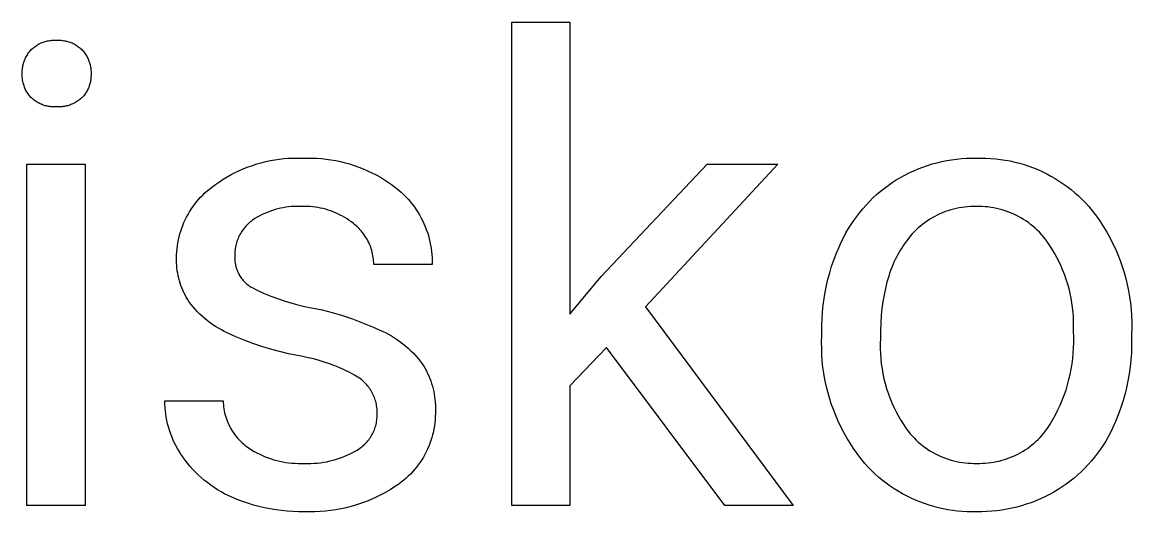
# Model space of a CAD drawing. Header units: millimetres. Extents: x 3269 to 7089, y 1744 to 4413.
# Drawn here: x 5944.7 to 6020.6, y 1911.2 to 1944.7 of the extents above; entities that cross this region are included whole.
import ezdxf

# ---------------------------------------------------------------- set-up
doc = ezdxf.new("R2010")
doc.units = ezdxf.units.MM
doc.header["$MEASUREMENT"] = 0
doc.layers.add('Domyślny', color=7, linetype='Continuous', true_color=0x000000)

msp = doc.modelspace()

# ---------------------------------------------------------------- linework, layer by layer
at = {"layer": 'Domyślny'}
for p, q in [((5978.218, 1911.584), (5978.218, 1944.67)), ((5978.218, 1944.67), (5982.195, 1944.67)), ((5982.195, 1944.67), (5982.195, 1924.693)), ((5946.393, 1943.371), (5946.469, 1943.388)), ((5946.469, 1943.388), (5946.545, 1943.403)), ((5946.545, 1943.403), (5946.622, 1943.415)), ((5946.622, 1943.415), (5946.698, 1943.424)), ((5946.698, 1943.424), (5946.776, 1943.43)), ((5946.776, 1943.43), (5946.853, 1943.434)), ((5946.853, 1943.434), (5946.93, 1943.435)), ((5946.93, 1943.435), (5947.008, 1943.434)), ((5947.008, 1943.434), (5947.085, 1943.43)), ((5947.085, 1943.43), (5947.163, 1943.434)), ((5947.163, 1943.434), (5947.24, 1943.435)), ((5947.24, 1943.435), (5947.318, 1943.434)), ((5947.318, 1943.434), (5947.396, 1943.43)), ((5947.396, 1943.43), (5947.473, 1943.423)), ((5947.473, 1943.423), (5947.55, 1943.414)), ((5947.55, 1943.414), (5947.627, 1943.402)), ((5947.627, 1943.402), (5947.704, 1943.388)), ((5947.704, 1943.388), (5947.779, 1943.37)), ((5945.181, 1942.574), (5945.23, 1942.639)), ((5945.23, 1942.639), (5945.28, 1942.702)), ((5945.28, 1942.702), (5945.332, 1942.764)), ((5945.332, 1942.764), (5945.387, 1942.818)), ((5945.387, 1942.818), (5945.444, 1942.871)), ((5945.444, 1942.871), (5945.503, 1942.922)), ((5945.503, 1942.922), (5945.563, 1942.97)), ((5945.563, 1942.97), (5945.625, 1943.016)), ((5945.625, 1943.016), (5945.689, 1943.061)), ((5945.689, 1943.061), (5945.754, 1943.102)), ((5945.754, 1943.102), (5945.82, 1943.142)), ((5945.82, 1943.142), (5945.888, 1943.179)), ((5945.888, 1943.179), (5945.957, 1943.214)), ((5945.957, 1943.214), (5946.027, 1943.247)), ((5946.027, 1943.247), (5946.099, 1943.277)), ((5946.099, 1943.277), (5946.171, 1943.304)), ((5946.171, 1943.304), (5946.245, 1943.329)), ((5946.245, 1943.329), (5946.319, 1943.351)), ((5946.319, 1943.351), (5946.393, 1943.371)), ((5947.779, 1943.37), (5947.855, 1943.351)), ((5947.855, 1943.351), (5947.929, 1943.328)), ((5947.929, 1943.328), (5948.003, 1943.303)), ((5948.003, 1943.303), (5948.075, 1943.276)), ((5948.075, 1943.276), (5948.147, 1943.246)), ((5948.147, 1943.246), (5948.218, 1943.213)), ((5948.218, 1943.213), (5948.287, 1943.179)), ((5948.287, 1943.179), (5948.356, 1943.141)), ((5948.356, 1943.141), (5948.423, 1943.102)), ((5948.423, 1943.102), (5948.488, 1943.06)), ((5948.488, 1943.06), (5948.552, 1943.016)), ((5948.552, 1943.016), (5948.615, 1942.97)), ((5948.615, 1942.97), (5948.675, 1942.921)), ((5948.675, 1942.921), (5948.735, 1942.871)), ((5948.735, 1942.871), (5948.792, 1942.818)), ((5948.792, 1942.818), (5948.848, 1942.764)), ((5948.848, 1942.764), (5948.901, 1942.703)), ((5948.901, 1942.703), (5948.952, 1942.64)), ((5948.952, 1942.64), (5949, 1942.575)), ((5944.832, 1941.851), (5944.855, 1941.928)), ((5944.855, 1941.928), (5944.882, 1942.004)), ((5944.882, 1942.004), (5944.91, 1942.08)), ((5944.91, 1942.08), (5944.942, 1942.154)), ((5944.942, 1942.154), (5944.976, 1942.227)), ((5944.976, 1942.227), (5945.012, 1942.3)), ((5945.012, 1942.3), (5945.051, 1942.37)), ((5945.051, 1942.37), (5945.092, 1942.44)), ((5945.092, 1942.44), (5945.136, 1942.508)), ((5945.136, 1942.508), (5945.181, 1942.574)), ((5949, 1942.575), (5949.047, 1942.509)), ((5949.047, 1942.509), (5949.091, 1942.441)), ((5949.091, 1942.441), (5949.133, 1942.372)), ((5949.133, 1942.372), (5949.172, 1942.301)), ((5949.172, 1942.301), (5949.209, 1942.229)), ((5949.209, 1942.229), (5949.244, 1942.156)), ((5949.244, 1942.156), (5949.275, 1942.081)), ((5949.275, 1942.081), (5949.305, 1942.006)), ((5949.305, 1942.006), (5949.331, 1941.929)), ((5949.331, 1941.929), (5949.355, 1941.852)), ((5944.74, 1941.213), (5944.742, 1941.294)), ((5944.741, 1941.132), (5944.74, 1941.213)), ((5944.74, 1941.056), (5944.741, 1941.132)), ((5944.742, 1941.294), (5944.747, 1941.374)), ((5944.747, 1941.374), (5944.754, 1941.455)), ((5944.754, 1941.455), (5944.764, 1941.535)), ((5944.764, 1941.535), (5944.777, 1941.615)), ((5944.777, 1941.615), (5944.793, 1941.694)), ((5944.793, 1941.694), (5944.811, 1941.773)), ((5944.811, 1941.773), (5944.832, 1941.851)), ((5949.355, 1941.852), (5949.377, 1941.774)), ((5949.377, 1941.774), (5949.395, 1941.695)), ((5949.395, 1941.695), (5949.411, 1941.616)), ((5949.411, 1941.616), (5949.424, 1941.536)), ((5949.424, 1941.536), (5949.435, 1941.456)), ((5949.435, 1941.456), (5949.442, 1941.375)), ((5949.442, 1941.375), (5949.447, 1941.294)), ((5949.447, 1941.294), (5949.449, 1941.213)), ((5949.449, 1941.213), (5949.448, 1941.132)), ((5949.448, 1941.132), (5949.45, 1941.056)), ((5944.741, 1940.98), (5944.74, 1941.056)), ((5944.745, 1940.903), (5944.741, 1940.98)), ((5944.751, 1940.827), (5944.745, 1940.903)), ((5944.76, 1940.751), (5944.751, 1940.827)), ((5944.772, 1940.676), (5944.76, 1940.751)), ((5944.786, 1940.601), (5944.772, 1940.676)), ((5944.803, 1940.526), (5944.786, 1940.601)), ((5944.822, 1940.452), (5944.803, 1940.526)), ((5944.843, 1940.379), (5944.822, 1940.452)), ((5944.867, 1940.306), (5944.843, 1940.379)), ((5949.344, 1940.377), (5949.32, 1940.305)), ((5949.366, 1940.451), (5949.344, 1940.377)), ((5949.385, 1940.525), (5949.366, 1940.451)), ((5949.402, 1940.599), (5949.385, 1940.525)), ((5949.416, 1940.675), (5949.402, 1940.599)), ((5949.428, 1940.75), (5949.416, 1940.675)), ((5949.437, 1940.826), (5949.428, 1940.75)), ((5949.444, 1940.903), (5949.437, 1940.826)), ((5949.448, 1940.979), (5949.444, 1940.903)), ((5949.45, 1941.056), (5949.448, 1940.979)), ((5944.893, 1940.234), (5944.867, 1940.306)), ((5944.922, 1940.164), (5944.893, 1940.234)), ((5944.953, 1940.094), (5944.922, 1940.164)), ((5944.987, 1940.025), (5944.953, 1940.094)), ((5945.022, 1939.958), (5944.987, 1940.025)), ((5945.06, 1939.891), (5945.022, 1939.958)), ((5945.1, 1939.826), (5945.06, 1939.891)), ((5945.143, 1939.763), (5945.1, 1939.826)), ((5945.187, 1939.7), (5945.143, 1939.763)), ((5945.233, 1939.64), (5945.187, 1939.7)), ((5945.282, 1939.581), (5945.233, 1939.64)), ((5948.948, 1939.639), (5948.899, 1939.58)), ((5948.995, 1939.7), (5948.948, 1939.639)), ((5949.04, 1939.762), (5948.995, 1939.7)), ((5949.083, 1939.825), (5949.04, 1939.762)), ((5949.123, 1939.89), (5949.083, 1939.825)), ((5949.162, 1939.956), (5949.123, 1939.89)), ((5949.198, 1940.024), (5949.162, 1939.956)), ((5949.232, 1940.092), (5949.198, 1940.024)), ((5949.264, 1940.162), (5949.232, 1940.092)), ((5949.293, 1940.233), (5949.264, 1940.162)), ((5949.32, 1940.305), (5949.293, 1940.233)), ((5945.332, 1939.523), (5945.282, 1939.581)), ((5945.388, 1939.47), (5945.332, 1939.523)), ((5945.446, 1939.419), (5945.388, 1939.47)), ((5945.505, 1939.37), (5945.446, 1939.419)), ((5945.566, 1939.323), (5945.505, 1939.37)), ((5945.628, 1939.278), (5945.566, 1939.323)), ((5945.692, 1939.235), (5945.628, 1939.278)), ((5945.758, 1939.195), (5945.692, 1939.235)), ((5945.824, 1939.156), (5945.758, 1939.195)), ((5945.892, 1939.12), (5945.824, 1939.156)), ((5945.962, 1939.087), (5945.892, 1939.12)), ((5946.032, 1939.055), (5945.962, 1939.087)), ((5946.103, 1939.026), (5946.032, 1939.055)), ((5946.175, 1939), (5946.103, 1939.026)), ((5946.249, 1938.976), (5946.175, 1939)), ((5946.322, 1938.954), (5946.249, 1938.976)), ((5946.397, 1938.935), (5946.322, 1938.954)), ((5946.472, 1938.919), (5946.397, 1938.935)), ((5946.548, 1938.905), (5946.472, 1938.919)), ((5946.624, 1938.893), (5946.548, 1938.905)), ((5946.701, 1938.885), (5946.624, 1938.893)), ((5946.777, 1938.879), (5946.701, 1938.885)), ((5946.854, 1938.875), (5946.777, 1938.879)), ((5946.931, 1938.874), (5946.854, 1938.875)), ((5947.008, 1938.876), (5946.931, 1938.874)), ((5947.085, 1938.88), (5947.008, 1938.876)), ((5947.162, 1938.876), (5947.085, 1938.88)), ((5947.239, 1938.874), (5947.162, 1938.876)), ((5947.317, 1938.876), (5947.239, 1938.874)), ((5947.394, 1938.879), (5947.317, 1938.876)), ((5947.471, 1938.885), (5947.394, 1938.879)), ((5947.548, 1938.894), (5947.471, 1938.885)), ((5947.624, 1938.906), (5947.548, 1938.894)), ((5947.7, 1938.919), (5947.624, 1938.906)), ((5947.776, 1938.936), (5947.7, 1938.919)), ((5947.851, 1938.955), (5947.776, 1938.936)), ((5947.925, 1938.977), (5947.851, 1938.955)), ((5947.998, 1939.001), (5947.925, 1938.977)), ((5948.071, 1939.027), (5947.998, 1939.001)), ((5948.143, 1939.056), (5948.071, 1939.027)), ((5948.213, 1939.087), (5948.143, 1939.056)), ((5948.283, 1939.121), (5948.213, 1939.087)), ((5948.351, 1939.157), (5948.283, 1939.121)), ((5948.419, 1939.195), (5948.351, 1939.157)), ((5948.484, 1939.236), (5948.419, 1939.195)), ((5948.549, 1939.279), (5948.484, 1939.236)), ((5948.612, 1939.323), (5948.549, 1939.279)), ((5948.673, 1939.37), (5948.612, 1939.323)), ((5948.733, 1939.419), (5948.673, 1939.37)), ((5948.791, 1939.47), (5948.733, 1939.419)), ((5948.848, 1939.523), (5948.791, 1939.47)), ((5948.899, 1939.58), (5948.848, 1939.523)), ((5960.781, 1934.969), (5961.085, 1935.055)), ((5961.085, 1935.055), (5961.391, 1935.131)), ((5961.391, 1935.131), (5961.7, 1935.197)), ((5961.7, 1935.197), (5962.01, 1935.253)), ((5962.01, 1935.253), (5962.323, 1935.298)), ((5962.323, 1935.298), (5962.636, 1935.332)), ((5962.636, 1935.332), (5962.951, 1935.356)), ((5962.951, 1935.356), (5963.267, 1935.37)), ((5963.267, 1935.37), (5963.582, 1935.373)), ((5963.582, 1935.373), (5963.898, 1935.365)), ((5963.898, 1935.365), (5964.225, 1935.374)), ((5964.225, 1935.374), (5964.553, 1935.373)), ((5964.553, 1935.373), (5964.88, 1935.36)), ((5964.88, 1935.36), (5965.207, 1935.336)), ((5965.207, 1935.336), (5965.533, 1935.302)), ((5965.533, 1935.302), (5965.857, 1935.256)), ((5965.857, 1935.256), (5966.18, 1935.2)), ((5966.18, 1935.2), (5966.5, 1935.132)), ((5966.5, 1935.132), (5966.819, 1935.054)), ((5966.819, 1935.054), (5967.134, 1934.965)), ((6006.98, 1934.965), (6007.306, 1935.053)), ((6007.306, 1935.053), (6007.635, 1935.131)), ((6007.635, 1935.131), (6007.967, 1935.198)), ((6007.967, 1935.198), (6008.3, 1935.254)), ((6008.3, 1935.254), (6008.635, 1935.298)), ((6008.635, 1935.298), (6008.972, 1935.332)), ((6008.972, 1935.332), (6009.309, 1935.354)), ((6009.309, 1935.354), (6009.647, 1935.365)), ((6009.647, 1935.365), (6009.985, 1935.365)), ((6009.985, 1935.365), (6010.318, 1935.371)), ((6010.318, 1935.371), (6010.65, 1935.366)), ((6010.65, 1935.366), (6010.982, 1935.35)), ((6010.982, 1935.35), (6011.313, 1935.322)), ((6011.313, 1935.322), (6011.644, 1935.283)), ((6011.644, 1935.283), (6011.972, 1935.233)), ((6011.972, 1935.233), (6012.299, 1935.172)), ((6012.299, 1935.172), (6012.624, 1935.1)), ((6012.624, 1935.1), (6012.945, 1935.017)), ((5945.064, 1911.584), (5945.064, 1934.951)), ((5945.064, 1934.951), (5949.045, 1934.951)), ((5949.045, 1934.951), (5949.045, 1911.584)), ((5959.035, 1934.243), (5959.315, 1934.388)), ((5959.315, 1934.388), (5959.6, 1934.524)), ((5959.6, 1934.524), (5959.89, 1934.65)), ((5959.89, 1934.65), (5960.183, 1934.766)), ((5960.183, 1934.766), (5960.48, 1934.872)), ((5960.48, 1934.872), (5960.781, 1934.969)), ((5967.134, 1934.965), (5967.446, 1934.866)), ((5967.446, 1934.866), (5967.755, 1934.756)), ((5967.755, 1934.756), (5968.06, 1934.636)), ((5968.06, 1934.636), (5968.36, 1934.506)), ((5968.36, 1934.506), (5968.656, 1934.365)), ((5968.656, 1934.365), (5968.947, 1934.215)), ((5984.324, 1927.261), (5991.572, 1934.951)), ((5996.412, 1934.951), (5987.355, 1925.19)), ((5991.572, 1934.951), (5996.412, 1934.951)), ((6005.1, 1934.21), (6005.403, 1934.362)), ((6005.403, 1934.362), (6005.71, 1934.503)), ((6005.71, 1934.503), (6006.021, 1934.634)), ((6006.021, 1934.634), (6006.337, 1934.755)), ((6006.337, 1934.755), (6006.657, 1934.865)), ((6006.657, 1934.865), (6006.98, 1934.965)), ((6012.945, 1935.017), (6013.264, 1934.923)), ((6013.264, 1934.923), (6013.58, 1934.818)), ((6013.58, 1934.818), (6013.892, 1934.703)), ((6013.892, 1934.703), (6014.199, 1934.577)), ((6014.199, 1934.577), (6014.502, 1934.441)), ((6014.502, 1934.441), (6014.801, 1934.294)), ((6014.801, 1934.294), (6015.094, 1934.138)), ((5957.715, 1933.381), (5957.967, 1933.571)), ((5957.967, 1933.571), (5958.226, 1933.752)), ((5958.226, 1933.752), (5958.49, 1933.925)), ((5958.49, 1933.925), (5958.76, 1934.088)), ((5958.76, 1934.088), (5959.035, 1934.243)), ((5968.947, 1934.215), (5969.233, 1934.055)), ((5969.233, 1934.055), (5969.513, 1933.885)), ((5969.513, 1933.885), (5969.788, 1933.706)), ((5969.788, 1933.706), (5970.056, 1933.518)), ((5970.056, 1933.518), (5970.318, 1933.321)), ((6003.955, 1933.5), (6004.23, 1933.693)), ((6004.23, 1933.693), (6004.512, 1933.877)), ((6004.512, 1933.877), (6004.803, 1934.048)), ((6004.803, 1934.048), (6005.1, 1934.21)), ((6015.094, 1934.138), (6015.382, 1933.971)), ((6015.382, 1933.971), (6015.664, 1933.795)), ((6015.664, 1933.795), (6015.94, 1933.61)), ((6015.94, 1933.61), (6016.209, 1933.415)), ((5956.941, 1932.688), (5957.086, 1932.837)), ((5957.086, 1932.837), (5957.236, 1932.981)), ((5957.236, 1932.981), (5957.391, 1933.12)), ((5957.391, 1933.12), (5957.551, 1933.253)), ((5957.551, 1933.253), (5957.715, 1933.381)), ((5970.318, 1933.321), (5970.489, 1933.181)), ((5970.489, 1933.181), (5970.656, 1933.034)), ((5970.656, 1933.034), (5970.817, 1932.882)), ((5970.817, 1932.882), (5970.974, 1932.725)), ((6002.922, 1932.638), (6003.169, 1932.866)), ((6003.169, 1932.866), (6003.424, 1933.086)), ((6003.424, 1933.086), (6003.686, 1933.297)), ((6003.686, 1933.297), (6003.955, 1933.5)), ((6016.209, 1933.415), (6016.472, 1933.212)), ((6016.472, 1933.212), (6016.728, 1932.999)), ((6016.728, 1932.999), (6016.976, 1932.778)), ((6016.976, 1932.778), (6017.216, 1932.549)), ((5956.297, 1931.872), (5956.414, 1932.044)), ((5956.414, 1932.044), (5956.537, 1932.212)), ((5956.537, 1932.212), (5956.666, 1932.375)), ((5956.666, 1932.375), (5956.801, 1932.534)), ((5956.801, 1932.534), (5956.941, 1932.688)), ((5962.768, 1932.005), (5962.582, 1931.974)), ((5962.955, 1932.03), (5962.768, 1932.005)), ((5963.143, 1932.048), (5962.955, 1932.03)), ((5963.332, 1932.06), (5963.143, 1932.048)), ((5963.52, 1932.065), (5963.332, 1932.06)), ((5963.709, 1932.064), (5963.52, 1932.065)), ((5963.898, 1932.056), (5963.709, 1932.064)), ((5964.077, 1932.06), (5963.898, 1932.056)), ((5964.256, 1932.057), (5964.077, 1932.06)), ((5964.435, 1932.048), (5964.256, 1932.057)), ((5964.614, 1932.033), (5964.435, 1932.048)), ((5964.792, 1932.012), (5964.614, 1932.033)), ((5964.97, 1931.985), (5964.792, 1932.012)), ((5970.974, 1932.725), (5971.124, 1932.563)), ((5971.124, 1932.563), (5971.27, 1932.395)), ((5971.27, 1932.395), (5971.409, 1932.222)), ((5971.409, 1932.222), (5971.542, 1932.045)), ((5971.542, 1932.045), (5971.67, 1931.864)), ((6002.228, 1931.905), (6002.451, 1932.157)), ((6002.451, 1932.157), (6002.682, 1932.401)), ((6002.682, 1932.401), (6002.922, 1932.638)), ((6009.005, 1931.996), (6008.811, 1931.963)), ((6009.2, 1932.021), (6009.005, 1931.996)), ((6009.396, 1932.04), (6009.2, 1932.021)), ((6009.592, 1932.052), (6009.396, 1932.04)), ((6009.789, 1932.058), (6009.592, 1932.052)), ((6009.985, 1932.056), (6009.789, 1932.058)), ((6010.185, 1932.058), (6009.985, 1932.056)), ((6010.385, 1932.053), (6010.185, 1932.058)), ((6010.584, 1932.042), (6010.385, 1932.053)), ((6010.783, 1932.023), (6010.584, 1932.042)), ((6010.982, 1931.997), (6010.783, 1932.023)), ((6011.179, 1931.965), (6010.982, 1931.997)), ((6017.216, 1932.549), (6017.449, 1932.311)), ((6017.449, 1932.311), (6017.674, 1932.066)), ((6017.674, 1932.066), (6017.944, 1931.731)), ((5955.888, 1931.148), (5955.98, 1931.334)), ((5955.98, 1931.334), (5956.08, 1931.517)), ((5956.08, 1931.517), (5956.185, 1931.697)), ((5956.185, 1931.697), (5956.297, 1931.872)), ((5960.82, 1931.322), (5960.658, 1931.224)), ((5960.985, 1931.414), (5960.82, 1931.322)), ((5961.153, 1931.5), (5960.985, 1931.414)), ((5961.323, 1931.581), (5961.153, 1931.5)), ((5961.497, 1931.656), (5961.323, 1931.581)), ((5961.673, 1931.724), (5961.497, 1931.656)), ((5961.851, 1931.787), (5961.673, 1931.724)), ((5962.031, 1931.843), (5961.851, 1931.787)), ((5962.213, 1931.893), (5962.031, 1931.843)), ((5962.397, 1931.937), (5962.213, 1931.893)), ((5962.582, 1931.974), (5962.397, 1931.937)), ((5965.146, 1931.952), (5964.97, 1931.985)), ((5965.321, 1931.913), (5965.146, 1931.952)), ((5965.494, 1931.867), (5965.321, 1931.913)), ((5965.666, 1931.816), (5965.494, 1931.867)), ((5965.836, 1931.759), (5965.666, 1931.816)), ((5966.004, 1931.697), (5965.836, 1931.759)), ((5966.17, 1931.628), (5966.004, 1931.697)), ((5966.333, 1931.554), (5966.17, 1931.628)), ((5966.494, 1931.474), (5966.333, 1931.554)), ((5966.652, 1931.389), (5966.494, 1931.474)), ((5966.807, 1931.299), (5966.652, 1931.389)), ((5966.958, 1931.203), (5966.807, 1931.299)), ((5971.67, 1931.864), (5971.79, 1931.678)), ((5971.79, 1931.678), (5971.905, 1931.488)), ((5971.905, 1931.488), (5972.013, 1931.294)), ((5972.013, 1931.294), (5972.114, 1931.097)), ((6001.611, 1931.106), (6001.808, 1931.379)), ((6001.808, 1931.379), (6002.013, 1931.646)), ((6002.013, 1931.646), (6002.228, 1931.905)), ((6006.975, 1931.285), (6006.807, 1931.183)), ((6007.147, 1931.381), (6006.975, 1931.285)), ((6007.322, 1931.47), (6007.147, 1931.381)), ((6007.5, 1931.554), (6007.322, 1931.47)), ((6007.68, 1931.632), (6007.5, 1931.554)), ((6007.864, 1931.703), (6007.68, 1931.632)), ((6008.049, 1931.768), (6007.864, 1931.703)), ((6008.237, 1931.827), (6008.049, 1931.768)), ((6008.427, 1931.879), (6008.237, 1931.827)), ((6008.618, 1931.925), (6008.427, 1931.879)), ((6008.811, 1931.963), (6008.618, 1931.925)), ((6011.375, 1931.926), (6011.179, 1931.965)), ((6011.569, 1931.88), (6011.375, 1931.926)), ((6011.762, 1931.827), (6011.569, 1931.88)), ((6011.953, 1931.768), (6011.762, 1931.827)), ((6012.142, 1931.702), (6011.953, 1931.768)), ((6012.328, 1931.63), (6012.142, 1931.702)), ((6012.512, 1931.551), (6012.328, 1931.63)), ((6012.692, 1931.466), (6012.512, 1931.551)), ((6012.87, 1931.375), (6012.692, 1931.466)), ((6013.045, 1931.278), (6012.87, 1931.375)), ((6013.216, 1931.175), (6013.045, 1931.278)), ((6017.944, 1931.731), (6018.202, 1931.387)), ((6018.202, 1931.387), (6018.449, 1931.034)), ((5955.582, 1930.375), (5955.648, 1930.572)), ((5955.648, 1930.572), (5955.721, 1930.767)), ((5955.721, 1930.767), (5955.801, 1930.959)), ((5955.801, 1930.959), (5955.888, 1931.148)), ((5959.85, 1930.482), (5959.791, 1930.399)), ((5959.912, 1930.562), (5959.85, 1930.482)), ((5959.977, 1930.641), (5959.912, 1930.562)), ((5960.044, 1930.717), (5959.977, 1930.641)), ((5960.114, 1930.791), (5960.044, 1930.717)), ((5960.187, 1930.862), (5960.114, 1930.791)), ((5960.262, 1930.931), (5960.187, 1930.862)), ((5960.339, 1930.997), (5960.262, 1930.931)), ((5960.419, 1931.06), (5960.339, 1930.997)), ((5960.5, 1931.121), (5960.419, 1931.06)), ((5960.658, 1931.224), (5960.5, 1931.121)), ((5967.106, 1931.102), (5966.958, 1931.203)), ((5967.251, 1930.996), (5967.106, 1931.102)), ((5967.392, 1930.885), (5967.251, 1930.996)), ((5967.486, 1930.811), (5967.392, 1930.885)), ((5967.577, 1930.733), (5967.486, 1930.811)), ((5967.665, 1930.653), (5967.577, 1930.733)), ((5967.751, 1930.57), (5967.665, 1930.653)), ((5967.833, 1930.483), (5967.751, 1930.57)), ((5967.913, 1930.394), (5967.833, 1930.483)), ((5972.114, 1931.097), (5972.209, 1930.896)), ((5972.209, 1930.896), (5972.296, 1930.693)), ((5972.296, 1930.693), (5972.377, 1930.486)), ((5972.377, 1930.486), (5972.45, 1930.277)), ((6001.077, 1930.25), (6001.246, 1930.541)), ((6001.246, 1930.541), (6001.423, 1930.827)), ((6001.423, 1930.827), (6001.611, 1931.106)), ((6006.023, 1930.591), (6005.879, 1930.457)), ((6006.171, 1930.72), (6006.023, 1930.591)), ((6006.324, 1930.844), (6006.171, 1930.72)), ((6006.481, 1930.962), (6006.324, 1930.844)), ((6006.642, 1931.076), (6006.481, 1930.962)), ((6006.807, 1931.183), (6006.642, 1931.076)), ((6013.383, 1931.065), (6013.216, 1931.175)), ((6013.547, 1930.951), (6013.383, 1931.065)), ((6013.706, 1930.83), (6013.547, 1930.951)), ((6013.862, 1930.704), (6013.706, 1930.83)), ((6014.012, 1930.573), (6013.862, 1930.704)), ((6014.159, 1930.437), (6014.012, 1930.573)), ((6018.449, 1931.034), (6018.684, 1930.673)), ((6018.684, 1930.673), (6018.906, 1930.305)), ((5955.385, 1929.567), (5955.423, 1929.771)), ((5955.423, 1929.771), (5955.469, 1929.974)), ((5955.469, 1929.974), (5955.522, 1930.175)), ((5955.522, 1930.175), (5955.582, 1930.375)), ((5959.462, 1929.769), (5959.428, 1929.674)), ((5959.5, 1929.864), (5959.462, 1929.769)), ((5959.54, 1929.957), (5959.5, 1929.864)), ((5959.584, 1930.049), (5959.54, 1929.957)), ((5959.632, 1930.139), (5959.584, 1930.049)), ((5959.682, 1930.227), (5959.632, 1930.139)), ((5959.735, 1930.314), (5959.682, 1930.227)), ((5959.791, 1930.399), (5959.735, 1930.314)), ((5967.99, 1930.303), (5967.913, 1930.394)), ((5968.064, 1930.209), (5967.99, 1930.303)), ((5968.134, 1930.112), (5968.064, 1930.209)), ((5968.201, 1930.013), (5968.134, 1930.112)), ((5968.265, 1929.912), (5968.201, 1930.013)), ((5968.325, 1929.809), (5968.265, 1929.912)), ((5968.382, 1929.704), (5968.325, 1929.809)), ((5972.45, 1930.277), (5972.517, 1930.065)), ((5972.517, 1930.065), (5972.576, 1929.852)), ((5972.576, 1929.852), (5972.627, 1929.636)), ((6000.77, 1929.651), (6000.919, 1929.953)), ((6000.919, 1929.953), (6001.077, 1930.25)), ((6005.351, 1929.874), (6005.233, 1929.717)), ((6005.476, 1930.026), (6005.351, 1929.874)), ((6005.605, 1930.174), (6005.476, 1930.026)), ((6005.739, 1930.318), (6005.605, 1930.174)), ((6005.879, 1930.457), (6005.739, 1930.318)), ((6014.3, 1930.296), (6014.159, 1930.437)), ((6014.436, 1930.15), (6014.3, 1930.296)), ((6014.568, 1929.999), (6014.436, 1930.15)), ((6014.694, 1929.844), (6014.568, 1929.999)), ((6014.814, 1929.685), (6014.694, 1929.844)), ((6018.906, 1930.305), (6019.116, 1929.929)), ((6019.116, 1929.929), (6019.313, 1929.546)), ((5955.31, 1928.947), (5955.328, 1929.154)), ((5955.328, 1929.154), (5955.353, 1929.361)), ((5955.353, 1929.361), (5955.385, 1929.567)), ((5959.284, 1928.978), (5959.277, 1928.877)), ((5959.294, 1929.079), (5959.284, 1928.978)), ((5959.308, 1929.18), (5959.294, 1929.079)), ((5959.325, 1929.28), (5959.308, 1929.18)), ((5959.345, 1929.38), (5959.325, 1929.28)), ((5959.37, 1929.479), (5959.345, 1929.38)), ((5959.397, 1929.577), (5959.37, 1929.479)), ((5959.428, 1929.674), (5959.397, 1929.577)), ((5968.435, 1929.597), (5968.382, 1929.704)), ((5968.485, 1929.488), (5968.435, 1929.597)), ((5968.531, 1929.378), (5968.485, 1929.488)), ((5968.573, 1929.266), (5968.531, 1929.378)), ((5968.611, 1929.153), (5968.573, 1929.266)), ((5968.646, 1929.039), (5968.611, 1929.153)), ((5968.676, 1928.923), (5968.646, 1929.039)), ((5972.627, 1929.636), (5972.672, 1929.419)), ((5972.672, 1929.419), (5972.709, 1929.2)), ((5972.709, 1929.2), (5972.738, 1928.98)), ((5972.738, 1928.98), (5972.76, 1928.76)), ((6000.406, 1928.817), (6000.581, 1929.237)), ((6000.581, 1929.237), (6000.77, 1929.651)), ((6004.809, 1929.101), (6004.712, 1928.937)), ((6004.91, 1929.261), (6004.809, 1929.101)), ((6005.014, 1929.417), (6004.91, 1929.261)), ((6005.121, 1929.569), (6005.014, 1929.417)), ((6005.233, 1929.717), (6005.121, 1929.569)), ((6015, 1929.414), (6014.814, 1929.685)), ((6015.177, 1929.137), (6015, 1929.414)), ((6015.344, 1928.854), (6015.177, 1929.137)), ((6019.313, 1929.546), (6019.497, 1929.157)), ((6019.497, 1929.157), (6019.668, 1928.761)), ((5955.295, 1928.357), (5955.297, 1928.531)), ((5955.299, 1928.182), (5955.295, 1928.357)), ((5955.297, 1928.531), (5955.3, 1928.739)), ((5955.3, 1928.739), (5955.31, 1928.947)), ((5959.274, 1928.673), (5959.272, 1928.591)), ((5959.272, 1928.591), (5959.272, 1928.509)), ((5959.272, 1928.509), (5959.275, 1928.426)), ((5959.277, 1928.877), (5959.274, 1928.775)), ((5959.274, 1928.775), (5959.274, 1928.673)), ((5959.275, 1928.426), (5959.281, 1928.344)), ((5959.281, 1928.344), (5959.29, 1928.262)), ((5959.29, 1928.262), (5959.302, 1928.181)), ((5968.703, 1928.807), (5968.676, 1928.923)), ((5968.726, 1928.689), (5968.703, 1928.807)), ((5968.745, 1928.571), (5968.726, 1928.689)), ((5968.759, 1928.453), (5968.745, 1928.571)), ((5968.77, 1928.334), (5968.759, 1928.453)), ((5968.777, 1928.214), (5968.77, 1928.334)), ((5968.78, 1928.095), (5968.777, 1928.214)), ((5972.76, 1928.76), (5972.774, 1928.538)), ((5972.774, 1928.538), (5972.781, 1928.317)), ((5972.781, 1928.317), (5972.78, 1928.095)), ((6000.097, 1927.962), (6000.245, 1928.392)), ((6000.245, 1928.392), (6000.406, 1928.817)), ((6004.359, 1928.242), (6004.28, 1928.058)), ((6004.442, 1928.421), (6004.359, 1928.242)), ((6004.529, 1928.597), (6004.442, 1928.421)), ((6004.619, 1928.769), (6004.529, 1928.597)), ((6004.712, 1928.937), (6004.619, 1928.769)), ((6015.502, 1928.566), (6015.344, 1928.854)), ((6015.65, 1928.272), (6015.502, 1928.566)), ((6015.789, 1927.974), (6015.65, 1928.272)), ((6019.668, 1928.761), (6019.825, 1928.361)), ((6019.825, 1928.361), (6019.968, 1927.955)), ((5955.31, 1928.008), (5955.299, 1928.182)), ((5955.326, 1927.834), (5955.31, 1928.008)), ((5955.347, 1927.661), (5955.326, 1927.834)), ((5955.375, 1927.488), (5955.347, 1927.661)), ((5955.409, 1927.317), (5955.375, 1927.488)), ((5959.302, 1928.181), (5959.316, 1928.1)), ((5959.316, 1928.1), (5959.333, 1928.019)), ((5959.333, 1928.019), (5959.353, 1927.939)), ((5959.353, 1927.939), (5959.376, 1927.86)), ((5959.376, 1927.86), (5959.402, 1927.782)), ((5959.402, 1927.782), (5959.43, 1927.705)), ((5959.43, 1927.705), (5959.461, 1927.628)), ((5959.461, 1927.628), (5959.494, 1927.553)), ((5959.494, 1927.553), (5959.53, 1927.479)), ((5959.53, 1927.479), (5959.569, 1927.406)), ((5972.78, 1928.095), (5968.78, 1928.095)), ((5999.846, 1927.088), (5999.964, 1927.527)), ((5999.964, 1927.527), (6000.097, 1927.962)), ((6004.063, 1927.484), (6003.998, 1927.284)), ((6004.132, 1927.679), (6004.063, 1927.484)), ((6004.204, 1927.871), (6004.132, 1927.679)), ((6004.28, 1928.058), (6004.204, 1927.871)), ((6015.917, 1927.672), (6015.789, 1927.974)), ((6016.035, 1927.366), (6015.917, 1927.672)), ((6019.968, 1927.955), (6020.098, 1927.544)), ((6020.098, 1927.544), (6020.213, 1927.13)), ((5955.448, 1927.147), (5955.409, 1927.317)), ((5955.493, 1926.978), (5955.448, 1927.147)), ((5955.544, 1926.811), (5955.493, 1926.978)), ((5955.6, 1926.646), (5955.544, 1926.811)), ((5959.569, 1927.406), (5959.61, 1927.335)), ((5959.61, 1927.335), (5959.654, 1927.265)), ((5959.654, 1927.265), (5959.699, 1927.197)), ((5959.699, 1927.197), (5959.748, 1927.13)), ((5959.748, 1927.13), (5959.798, 1927.065)), ((5959.798, 1927.065), (5959.851, 1927.002)), ((5959.851, 1927.002), (5959.906, 1926.94)), ((5959.906, 1926.94), (5959.963, 1926.881)), ((5959.963, 1926.881), (5960.022, 1926.823)), ((5960.022, 1926.823), (5960.083, 1926.768)), ((5960.083, 1926.768), (5960.146, 1926.715)), ((5960.146, 1926.715), (5960.211, 1926.664)), ((5982.195, 1924.693), (5984.324, 1927.261)), ((5999.741, 1926.645), (5999.846, 1927.088)), ((6003.878, 1926.874), (6003.823, 1926.662)), ((6003.936, 1927.081), (6003.878, 1926.874)), ((6003.998, 1927.284), (6003.936, 1927.081)), ((6016.144, 1927.055), (6016.035, 1927.366)), ((6016.241, 1926.742), (6016.144, 1927.055)), ((6016.329, 1926.425), (6016.241, 1926.742)), ((6020.213, 1927.13), (6020.315, 1926.711)), ((6020.315, 1926.711), (6020.402, 1926.29)), ((5955.662, 1926.483), (5955.6, 1926.646)), ((5955.729, 1926.322), (5955.662, 1926.483)), ((5955.802, 1926.163), (5955.729, 1926.322)), ((5955.88, 1926.007), (5955.802, 1926.163)), ((5955.963, 1925.853), (5955.88, 1926.007)), ((5960.211, 1926.664), (5960.277, 1926.615)), ((5960.277, 1926.615), (5960.345, 1926.569)), ((5960.345, 1926.569), (5960.415, 1926.525)), ((5960.415, 1926.525), (5960.849, 1926.308)), ((5960.849, 1926.308), (5961.29, 1926.107)), ((5961.29, 1926.107), (5961.738, 1925.921)), ((5999.577, 1925.751), (5999.652, 1926.199)), ((5999.652, 1926.199), (5999.741, 1926.645)), ((6003.68, 1926.005), (6003.64, 1925.778)), ((6003.724, 1926.228), (6003.68, 1926.005)), ((6003.772, 1926.447), (6003.724, 1926.228)), ((6003.823, 1926.662), (6003.772, 1926.447)), ((6016.405, 1926.105), (6016.329, 1926.425)), ((6016.472, 1925.783), (6016.405, 1926.105)), ((6020.402, 1926.29), (6020.475, 1925.866)), ((5956.051, 1925.703), (5955.963, 1925.853)), ((5956.145, 1925.555), (5956.051, 1925.703)), ((5956.283, 1925.373), (5956.145, 1925.555)), ((5956.427, 1925.195), (5956.283, 1925.373)), ((5956.577, 1925.022), (5956.427, 1925.195)), ((5961.738, 1925.921), (5962.191, 1925.75)), ((5962.191, 1925.75), (5962.651, 1925.594)), ((5962.651, 1925.594), (5963.115, 1925.454)), ((5963.115, 1925.454), (5963.584, 1925.33)), ((5963.584, 1925.33), (5964.056, 1925.222)), ((5964.056, 1925.222), (5964.533, 1925.131)), ((5987.355, 1925.19), (5997.465, 1911.584)), ((5999.472, 1924.847), (5999.517, 1925.3)), ((5999.517, 1925.3), (5999.577, 1925.751)), ((6003.603, 1925.548), (6003.539, 1925.074)), ((6003.64, 1925.778), (6003.603, 1925.548)), ((6016.527, 1925.46), (6016.472, 1925.783)), ((6016.572, 1925.134), (6016.527, 1925.46)), ((6020.475, 1925.866), (6020.534, 1925.439)), ((6020.534, 1925.439), (6020.578, 1925.011)), ((5956.733, 1924.855), (5956.577, 1925.022)), ((5956.894, 1924.692), (5956.733, 1924.855)), ((5957.061, 1924.536), (5956.894, 1924.692)), ((5957.232, 1924.385), (5957.061, 1924.536)), ((5964.533, 1925.131), (5965.244, 1924.973)), ((5965.244, 1924.973), (5965.949, 1924.791)), ((5965.949, 1924.791), (5966.647, 1924.586)), ((5966.647, 1924.586), (5967.339, 1924.357)), ((5999.442, 1924.394), (5999.472, 1924.847)), ((6003.49, 1924.585), (6003.455, 1924.08)), ((6003.539, 1925.074), (6003.49, 1924.585)), ((6016.605, 1924.807), (6016.572, 1925.134)), ((6016.628, 1924.479), (6016.605, 1924.807)), ((6016.64, 1924.151), (6016.628, 1924.479)), ((6020.578, 1925.011), (6020.608, 1924.581)), ((6020.608, 1924.581), (6020.623, 1924.151)), ((5957.409, 1924.239), (5957.232, 1924.385)), ((5957.591, 1924.1), (5957.409, 1924.239)), ((5957.777, 1923.967), (5957.591, 1924.1)), ((5957.967, 1923.84), (5957.777, 1923.967)), ((5958.162, 1923.72), (5957.967, 1923.84)), ((5958.36, 1923.606), (5958.162, 1923.72)), ((5967.339, 1924.357), (5968.022, 1924.104)), ((5968.022, 1924.104), (5968.696, 1923.828)), ((5968.696, 1923.828), (5969.36, 1923.53)), ((5999.426, 1923.484), (5999.427, 1923.939)), ((5999.427, 1923.939), (5999.442, 1924.394)), ((6003.455, 1924.08), (6003.433, 1923.559)), ((6016.632, 1923.494), (6016.641, 1923.822)), ((6016.641, 1923.822), (6016.64, 1924.151)), ((6020.623, 1923.721), (6020.609, 1923.29)), ((6020.623, 1924.151), (6020.623, 1923.721)), ((5958.563, 1923.499), (5958.36, 1923.606)), ((5958.768, 1923.399), (5958.563, 1923.499)), ((5959.344, 1923.139), (5958.768, 1923.399)), ((5959.928, 1922.898), (5959.344, 1923.139)), ((5960.519, 1922.675), (5959.928, 1922.898)), ((5969.36, 1923.53), (5969.575, 1923.426)), ((5969.575, 1923.426), (5969.786, 1923.316)), ((5969.786, 1923.316), (5969.994, 1923.198)), ((5969.994, 1923.198), (5970.198, 1923.073)), ((5970.198, 1923.073), (5970.397, 1922.942)), ((5970.397, 1922.942), (5970.591, 1922.803)), ((5999.413, 1922.775), (5999.426, 1923.203)), ((5999.426, 1923.203), (5999.426, 1923.484)), ((6003.426, 1923.022), (6003.415, 1922.676)), ((6003.433, 1923.559), (6003.426, 1923.022)), ((6016.648, 1923.126), (6016.632, 1923.494)), ((6016.651, 1922.758), (6016.648, 1923.126)), ((6020.609, 1923.29), (6020.609, 1923.009)), ((6020.609, 1923.009), (6020.609, 1922.524)), ((5961.117, 1922.472), (5960.519, 1922.675)), ((5961.722, 1922.287), (5961.117, 1922.472)), ((5962.331, 1922.122), (5961.722, 1922.287)), ((5970.591, 1922.803), (5970.781, 1922.659)), ((5970.781, 1922.659), (5970.966, 1922.508)), ((5970.966, 1922.508), (5971.146, 1922.351)), ((5971.146, 1922.351), (5971.32, 1922.188)), ((5971.32, 1922.188), (5971.489, 1922.019)), ((5984.69, 1922.405), (5982.195, 1919.791)), ((5992.796, 1911.584), (5984.69, 1922.405)), ((5999.414, 1922.346), (5999.413, 1922.775)), ((5999.429, 1921.918), (5999.414, 1922.346)), ((6003.415, 1922.676), (6003.416, 1922.33)), ((6003.416, 1922.33), (6003.429, 1921.984)), ((6016.62, 1922.022), (6016.642, 1922.389)), ((6016.642, 1922.389), (6016.651, 1922.758)), ((6020.609, 1922.524), (6020.591, 1922.04)), ((5962.946, 1921.976), (5962.331, 1922.122)), ((5963.565, 1921.849), (5962.946, 1921.976)), ((5963.937, 1921.786), (5963.565, 1921.849)), ((5964.307, 1921.71), (5963.937, 1921.786)), ((5964.675, 1921.622), (5964.307, 1921.71)), ((5965.039, 1921.523), (5964.675, 1921.622)), ((5965.4, 1921.412), (5965.039, 1921.523)), ((5965.757, 1921.289), (5965.4, 1921.412)), ((5971.489, 1922.019), (5971.651, 1921.844)), ((5971.651, 1921.844), (5971.808, 1921.664)), ((5971.808, 1921.664), (5971.959, 1921.479)), ((5971.959, 1921.479), (5972.103, 1921.289)), ((5999.459, 1921.49), (5999.429, 1921.918)), ((5999.504, 1921.064), (5999.459, 1921.49)), ((6003.429, 1921.984), (6003.454, 1921.639)), ((6003.454, 1921.639), (6003.491, 1921.295)), ((6016.539, 1921.289), (6016.586, 1921.655)), ((6016.586, 1921.655), (6016.62, 1922.022)), ((6020.557, 1921.556), (6020.506, 1921.074)), ((6020.591, 1922.04), (6020.557, 1921.556)), ((5966.11, 1921.155), (5965.757, 1921.289)), ((5966.459, 1921.009), (5966.11, 1921.155)), ((5966.802, 1920.853), (5966.459, 1921.009)), ((5967.141, 1920.685), (5966.802, 1920.853)), ((5967.474, 1920.507), (5967.141, 1920.685)), ((5972.103, 1921.289), (5972.202, 1921.13)), ((5972.202, 1921.13), (5972.296, 1920.969)), ((5972.296, 1920.969), (5972.385, 1920.804)), ((5972.385, 1920.804), (5972.468, 1920.636)), ((5972.468, 1920.636), (5972.545, 1920.465)), ((5999.563, 1920.639), (5999.504, 1921.064)), ((5999.636, 1920.217), (5999.563, 1920.639)), ((6003.491, 1921.295), (6003.54, 1920.952)), ((6003.54, 1920.952), (6003.601, 1920.611)), ((6003.601, 1920.611), (6003.674, 1920.273)), ((6016.409, 1920.564), (6016.481, 1920.926)), ((6016.481, 1920.926), (6016.539, 1921.289)), ((6020.506, 1921.074), (6020.439, 1920.593)), ((5967.801, 1920.318), (5967.474, 1920.507)), ((5967.881, 1920.258), (5967.801, 1920.318)), ((5967.959, 1920.196), (5967.881, 1920.258)), ((5968.035, 1920.131), (5967.959, 1920.196)), ((5968.109, 1920.064), (5968.035, 1920.131)), ((5968.18, 1919.994), (5968.109, 1920.064)), ((5968.249, 1919.922), (5968.18, 1919.994)), ((5968.315, 1919.847), (5968.249, 1919.922)), ((5972.545, 1920.465), (5972.616, 1920.292)), ((5972.616, 1920.292), (5972.682, 1920.117)), ((5972.682, 1920.117), (5972.741, 1919.94)), ((5972.741, 1919.94), (5972.795, 1919.76)), ((5999.724, 1919.797), (5999.636, 1920.217)), ((6003.674, 1920.273), (6003.758, 1919.937)), ((6003.758, 1919.937), (6003.855, 1919.605)), ((6016.23, 1919.85), (6016.326, 1920.206)), ((6016.326, 1920.206), (6016.409, 1920.564)), ((6020.354, 1920.116), (6020.253, 1919.641)), ((6020.439, 1920.593), (6020.354, 1920.116)), ((5968.379, 1919.77), (5968.315, 1919.847)), ((5968.44, 1919.691), (5968.379, 1919.77)), ((5968.498, 1919.61), (5968.44, 1919.691)), ((5968.554, 1919.527), (5968.498, 1919.61)), ((5968.606, 1919.443), (5968.554, 1919.527)), ((5968.656, 1919.356), (5968.606, 1919.443)), ((5968.703, 1919.268), (5968.656, 1919.356)), ((5968.746, 1919.178), (5968.703, 1919.268)), ((5968.787, 1919.087), (5968.746, 1919.178)), ((5972.795, 1919.76), (5972.842, 1919.579)), ((5972.842, 1919.579), (5972.883, 1919.397)), ((5972.883, 1919.397), (5972.918, 1919.213)), ((5972.918, 1919.213), (5972.947, 1919.028)), ((5982.195, 1919.791), (5982.195, 1911.584)), ((5999.825, 1919.381), (5999.724, 1919.797)), ((5999.941, 1918.968), (5999.825, 1919.381)), ((6003.855, 1919.605), (6003.962, 1919.276)), ((6003.962, 1919.276), (6004.082, 1918.951)), ((6015.872, 1918.805), (6016.003, 1919.149)), ((6016.003, 1919.149), (6016.123, 1919.497)), ((6016.123, 1919.497), (6016.23, 1919.85)), ((6020.136, 1919.171), (6020.003, 1918.705)), ((6020.253, 1919.641), (6020.136, 1919.171)), ((5954.502, 1918.536), (5954.499, 1918.764)), ((5954.499, 1918.764), (5958.479, 1918.764)), ((5954.514, 1918.309), (5954.502, 1918.536)), ((5958.479, 1918.764), (5958.485, 1918.624)), ((5958.485, 1918.624), (5958.496, 1918.485)), ((5958.496, 1918.485), (5958.511, 1918.346)), ((5958.511, 1918.346), (5958.531, 1918.207)), ((5968.824, 1918.994), (5968.787, 1919.087)), ((5968.859, 1918.9), (5968.824, 1918.994)), ((5968.89, 1918.806), (5968.859, 1918.9)), ((5968.917, 1918.71), (5968.89, 1918.806)), ((5968.942, 1918.613), (5968.917, 1918.71)), ((5968.963, 1918.515), (5968.942, 1918.613)), ((5968.981, 1918.417), (5968.963, 1918.515)), ((5968.995, 1918.318), (5968.981, 1918.417)), ((5972.947, 1919.028), (5972.969, 1918.842)), ((5972.969, 1918.842), (5972.986, 1918.656)), ((5972.986, 1918.656), (5972.996, 1918.469)), ((5972.996, 1918.469), (5972.999, 1918.282)), ((6000.071, 1918.56), (5999.941, 1918.968)), ((6000.214, 1918.156), (6000.071, 1918.56)), ((6004.082, 1918.951), (6004.212, 1918.63)), ((6004.212, 1918.63), (6004.354, 1918.314)), ((6015.575, 1918.131), (6015.729, 1918.465)), ((6015.729, 1918.465), (6015.872, 1918.805)), ((6020.003, 1918.705), (6019.853, 1918.243)), ((5954.533, 1918.083), (5954.514, 1918.309)), ((5954.56, 1917.857), (5954.533, 1918.083)), ((5954.595, 1917.632), (5954.56, 1917.857)), ((5954.637, 1917.409), (5954.595, 1917.632)), ((5958.531, 1918.207), (5958.556, 1918.07)), ((5958.556, 1918.07), (5958.586, 1917.933)), ((5958.586, 1917.933), (5958.62, 1917.798)), ((5958.62, 1917.798), (5958.659, 1917.663)), ((5958.659, 1917.663), (5958.703, 1917.531)), ((5969.006, 1918.219), (5968.995, 1918.318)), ((5969.003, 1917.529), (5969.011, 1917.626)), ((5969.013, 1918.12), (5969.006, 1918.219)), ((5969.011, 1917.626), (5969.015, 1917.723)), ((5969.018, 1918.02), (5969.013, 1918.12)), ((5969.015, 1917.723), (5969.016, 1917.82)), ((5969.016, 1917.82), (5969.018, 1917.92)), ((5969.018, 1917.92), (5969.018, 1918.02)), ((5972.993, 1917.678), (5972.98, 1917.469)), ((5972.998, 1917.886), (5972.993, 1917.678)), ((5972.999, 1918.282), (5972.996, 1918.095)), ((5972.996, 1918.095), (5972.998, 1917.886)), ((6000.371, 1917.757), (6000.214, 1918.156)), ((6000.542, 1917.364), (6000.371, 1917.757)), ((6004.354, 1918.314), (6004.506, 1918.003)), ((6004.506, 1918.003), (6004.669, 1917.698)), ((6004.669, 1917.698), (6004.843, 1917.398)), ((6015.232, 1917.479), (6015.409, 1917.802)), ((6015.409, 1917.802), (6015.575, 1918.131)), ((6019.687, 1917.788), (6019.506, 1917.338)), ((6019.853, 1918.243), (6019.687, 1917.788)), ((5954.687, 1917.187), (5954.637, 1917.409)), ((5954.745, 1916.967), (5954.687, 1917.187)), ((5954.81, 1916.75), (5954.745, 1916.967)), ((5958.703, 1917.531), (5958.751, 1917.399)), ((5958.751, 1917.399), (5958.804, 1917.27)), ((5958.804, 1917.27), (5958.861, 1917.142)), ((5958.861, 1917.142), (5958.922, 1917.017)), ((5958.922, 1917.017), (5958.988, 1916.894)), ((5958.988, 1916.894), (5959.058, 1916.773)), ((5968.824, 1916.774), (5968.858, 1916.866)), ((5968.858, 1916.866), (5968.888, 1916.958)), ((5968.888, 1916.958), (5968.916, 1917.051)), ((5968.916, 1917.051), (5968.94, 1917.145)), ((5968.94, 1917.145), (5968.961, 1917.24)), ((5968.961, 1917.24), (5968.978, 1917.336)), ((5968.978, 1917.336), (5968.993, 1917.432)), ((5968.993, 1917.432), (5969.003, 1917.529)), ((5972.899, 1916.849), (5972.857, 1916.644)), ((5972.933, 1917.055), (5972.899, 1916.849)), ((5972.96, 1917.262), (5972.933, 1917.055)), ((5972.98, 1917.469), (5972.96, 1917.262)), ((6000.725, 1916.976), (6000.542, 1917.364)), ((6000.922, 1916.596), (6000.725, 1916.976)), ((6004.843, 1917.398), (6005.027, 1917.105)), ((6005.027, 1917.105), (6005.221, 1916.819)), ((6005.221, 1916.819), (6005.342, 1916.661)), ((6014.731, 1916.697), (6014.846, 1916.851)), ((6014.846, 1916.851), (6015.045, 1917.161)), ((6015.045, 1917.161), (6015.232, 1917.479)), ((6019.309, 1916.895), (6019.162, 1916.593)), ((6019.506, 1917.338), (6019.309, 1916.895)), ((5954.882, 1916.534), (5954.81, 1916.75)), ((5954.962, 1916.321), (5954.882, 1916.534)), ((5955.048, 1916.111), (5954.962, 1916.321)), ((5955.142, 1915.904), (5955.048, 1916.111)), ((5959.058, 1916.773), (5959.132, 1916.654)), ((5959.132, 1916.654), (5959.211, 1916.538)), ((5959.211, 1916.538), (5959.293, 1916.425)), ((5959.293, 1916.425), (5959.379, 1916.315)), ((5959.379, 1916.315), (5959.469, 1916.208)), ((5959.469, 1916.208), (5959.562, 1916.104)), ((5959.562, 1916.104), (5959.659, 1916.003)), ((5968.384, 1916.022), (5968.444, 1916.098)), ((5968.444, 1916.098), (5968.502, 1916.177)), ((5968.502, 1916.177), (5968.556, 1916.257)), ((5968.556, 1916.257), (5968.608, 1916.339)), ((5968.608, 1916.339), (5968.658, 1916.423)), ((5968.658, 1916.423), (5968.704, 1916.509)), ((5968.704, 1916.509), (5968.747, 1916.596)), ((5968.747, 1916.596), (5968.787, 1916.684)), ((5968.787, 1916.684), (5968.824, 1916.774)), ((5972.753, 1916.24), (5972.691, 1916.041)), ((5972.809, 1916.441), (5972.753, 1916.24)), ((5972.857, 1916.644), (5972.809, 1916.441)), ((6001.131, 1916.222), (6000.922, 1916.596)), ((6001.353, 1915.855), (6001.131, 1916.222)), ((6005.342, 1916.661), (6005.467, 1916.507)), ((6005.467, 1916.507), (6005.598, 1916.358)), ((6005.598, 1916.358), (6005.735, 1916.213)), ((6005.735, 1916.213), (6005.875, 1916.074)), ((6005.875, 1916.074), (6006.021, 1915.939)), ((6014.08, 1915.987), (6014.22, 1916.12)), ((6014.22, 1916.12), (6014.355, 1916.258)), ((6014.355, 1916.258), (6014.485, 1916.4)), ((6014.485, 1916.4), (6014.611, 1916.546)), ((6014.611, 1916.546), (6014.731, 1916.697)), ((6019.006, 1916.296), (6018.839, 1916.005)), ((6019.162, 1916.593), (6019.006, 1916.296)), ((5955.243, 1915.7), (5955.142, 1915.904)), ((5955.351, 1915.5), (5955.243, 1915.7)), ((5955.466, 1915.304), (5955.351, 1915.5)), ((5955.587, 1915.112), (5955.466, 1915.304)), ((5959.659, 1916.003), (5959.76, 1915.906)), ((5959.76, 1915.906), (5959.863, 1915.812)), ((5959.863, 1915.812), (5959.97, 1915.722)), ((5959.97, 1915.722), (5960.08, 1915.636)), ((5960.08, 1915.636), (5960.253, 1915.517)), ((5960.253, 1915.517), (5960.429, 1915.405)), ((5960.429, 1915.405), (5960.61, 1915.298)), ((5967.457, 1915.279), (5967.651, 1915.391)), ((5967.651, 1915.391), (5967.733, 1915.442)), ((5967.733, 1915.442), (5967.814, 1915.496)), ((5967.814, 1915.496), (5967.893, 1915.553)), ((5967.893, 1915.553), (5967.97, 1915.612)), ((5967.97, 1915.612), (5968.045, 1915.674)), ((5968.045, 1915.674), (5968.117, 1915.739)), ((5968.117, 1915.739), (5968.188, 1915.806)), ((5968.188, 1915.806), (5968.255, 1915.876)), ((5968.255, 1915.876), (5968.321, 1915.948)), ((5968.321, 1915.948), (5968.384, 1916.022)), ((5972.462, 1915.458), (5972.373, 1915.27)), ((5972.545, 1915.65), (5972.462, 1915.458)), ((5972.621, 1915.844), (5972.545, 1915.65)), ((5972.691, 1916.041), (5972.621, 1915.844)), ((6001.588, 1915.496), (6001.353, 1915.855)), ((6001.834, 1915.145), (6001.588, 1915.496)), ((6006.021, 1915.939), (6006.172, 1915.809)), ((6006.172, 1915.809), (6006.326, 1915.685)), ((6006.326, 1915.685), (6006.485, 1915.566)), ((6006.485, 1915.566), (6006.648, 1915.452)), ((6006.648, 1915.452), (6006.815, 1915.344)), ((6006.815, 1915.344), (6006.985, 1915.242)), ((6013.156, 1915.295), (6013.319, 1915.397)), ((6013.319, 1915.397), (6013.479, 1915.505)), ((6013.479, 1915.505), (6013.635, 1915.618)), ((6013.635, 1915.618), (6013.788, 1915.736)), ((6013.788, 1915.736), (6013.936, 1915.859)), ((6013.936, 1915.859), (6014.08, 1915.987)), ((6018.477, 1915.441), (6018.282, 1915.168)), ((6018.663, 1915.72), (6018.477, 1915.441)), ((6018.839, 1916.005), (6018.663, 1915.72)), ((5955.715, 1914.924), (5955.587, 1915.112)), ((5955.877, 1914.7), (5955.715, 1914.924)), ((5956.046, 1914.483), (5955.877, 1914.7)), ((5960.61, 1915.298), (5960.793, 1915.197)), ((5960.793, 1915.197), (5960.98, 1915.102)), ((5960.98, 1915.102), (5961.17, 1915.014)), ((5961.17, 1915.014), (5961.363, 1914.932)), ((5961.363, 1914.932), (5961.558, 1914.856)), ((5961.558, 1914.856), (5961.756, 1914.787)), ((5961.756, 1914.787), (5961.956, 1914.725)), ((5961.956, 1914.725), (5962.158, 1914.67)), ((5962.158, 1914.67), (5962.362, 1914.621)), ((5962.362, 1914.621), (5962.567, 1914.579)), ((5962.567, 1914.579), (5962.774, 1914.544)), ((5962.774, 1914.544), (5962.981, 1914.516)), ((5965.14, 1914.522), (5965.361, 1914.554)), ((5965.361, 1914.554), (5965.58, 1914.593)), ((5965.58, 1914.593), (5965.798, 1914.64)), ((5965.798, 1914.64), (5966.014, 1914.694)), ((5966.014, 1914.694), (5966.229, 1914.756)), ((5966.229, 1914.756), (5966.441, 1914.825)), ((5966.441, 1914.825), (5966.65, 1914.902)), ((5966.65, 1914.902), (5966.857, 1914.985)), ((5966.857, 1914.985), (5967.06, 1915.076)), ((5967.06, 1915.076), (5967.261, 1915.174)), ((5967.261, 1915.174), (5967.457, 1915.279)), ((5971.951, 1914.55), (5971.83, 1914.38)), ((5972.066, 1914.724), (5971.951, 1914.55)), ((5972.175, 1914.903), (5972.066, 1914.724)), ((5972.277, 1915.084), (5972.175, 1914.903)), ((5972.373, 1915.27), (5972.277, 1915.084)), ((6002.092, 1914.803), (6001.834, 1915.145)), ((6002.362, 1914.47), (6002.092, 1914.803)), ((6006.985, 1915.242), (6007.159, 1915.146)), ((6007.159, 1915.146), (6007.336, 1915.057)), ((6007.336, 1915.057), (6007.516, 1914.973)), ((6007.516, 1914.973), (6007.699, 1914.895)), ((6007.699, 1914.895), (6007.884, 1914.824)), ((6007.884, 1914.824), (6008.072, 1914.759)), ((6008.072, 1914.759), (6008.262, 1914.701)), ((6008.262, 1914.701), (6008.453, 1914.649)), ((6008.453, 1914.649), (6008.647, 1914.604)), ((6008.647, 1914.604), (6008.841, 1914.566)), ((6008.841, 1914.566), (6009.037, 1914.535)), ((6010.989, 1914.53), (6011.179, 1914.56)), ((6011.179, 1914.56), (6011.369, 1914.596)), ((6011.369, 1914.596), (6011.557, 1914.638)), ((6011.557, 1914.638), (6011.743, 1914.687)), ((6011.743, 1914.687), (6011.928, 1914.741)), ((6011.928, 1914.741), (6012.111, 1914.803)), ((6012.111, 1914.803), (6012.292, 1914.87)), ((6012.292, 1914.87), (6012.47, 1914.943)), ((6012.47, 1914.943), (6012.646, 1915.022)), ((6012.646, 1915.022), (6012.819, 1915.107)), ((6012.819, 1915.107), (6012.989, 1915.198)), ((6012.989, 1915.198), (6013.156, 1915.295)), ((6017.864, 1914.644), (6017.642, 1914.392)), ((6018.077, 1914.903), (6017.864, 1914.644)), ((6018.282, 1915.168), (6018.077, 1914.903)), ((5956.222, 1914.271), (5956.046, 1914.483)), ((5956.406, 1914.065), (5956.222, 1914.271)), ((5956.597, 1913.866), (5956.406, 1914.065)), ((5956.794, 1913.674), (5956.597, 1913.866)), ((5962.981, 1914.516), (5963.19, 1914.494)), ((5963.19, 1914.494), (5963.399, 1914.48)), ((5963.399, 1914.48), (5963.608, 1914.473)), ((5963.608, 1914.473), (5963.818, 1914.473)), ((5963.818, 1914.473), (5964.027, 1914.479)), ((5964.027, 1914.479), (5964.25, 1914.472)), ((5964.25, 1914.472), (5964.473, 1914.473)), ((5964.473, 1914.473), (5964.696, 1914.482)), ((5964.696, 1914.482), (5964.918, 1914.498)), ((5964.918, 1914.498), (5965.14, 1914.522)), ((5971.434, 1913.896), (5971.29, 1913.744)), ((5971.572, 1914.052), (5971.434, 1913.896)), ((5971.704, 1914.214), (5971.572, 1914.052)), ((5971.83, 1914.38), (5971.704, 1914.214)), ((6002.585, 1914.225), (6002.362, 1914.47)), ((6002.817, 1913.988), (6002.585, 1914.225)), ((6003.057, 1913.759), (6002.817, 1913.988)), ((6009.037, 1914.535), (6009.234, 1914.51)), ((6009.234, 1914.51), (6009.432, 1914.492)), ((6009.432, 1914.492), (6009.63, 1914.481)), ((6009.63, 1914.481), (6009.829, 1914.477)), ((6009.829, 1914.477), (6010.027, 1914.479)), ((6010.027, 1914.479), (6010.22, 1914.477)), ((6010.22, 1914.477), (6010.413, 1914.48)), ((6010.413, 1914.48), (6010.605, 1914.49)), ((6010.605, 1914.49), (6010.798, 1914.507)), ((6010.798, 1914.507), (6010.989, 1914.53)), ((6017.173, 1913.913), (6016.927, 1913.685)), ((6017.412, 1914.149), (6017.173, 1913.913)), ((6017.642, 1914.392), (6017.412, 1914.149)), ((5956.998, 1913.488), (5956.794, 1913.674)), ((5957.208, 1913.309), (5956.998, 1913.488)), ((5957.424, 1913.138), (5957.208, 1913.309)), ((5957.646, 1912.974), (5957.424, 1913.138)), ((5970.5, 1913.064), (5970.201, 1912.861)), ((5970.668, 1913.189), (5970.5, 1913.064)), ((5970.831, 1913.319), (5970.668, 1913.189)), ((5970.989, 1913.456), (5970.831, 1913.319)), ((5971.142, 1913.597), (5970.989, 1913.456)), ((5971.29, 1913.744), (5971.142, 1913.597)), ((6003.304, 1913.538), (6003.057, 1913.759)), ((6003.559, 1913.326), (6003.304, 1913.538)), ((6003.821, 1913.122), (6003.559, 1913.326)), ((6004.09, 1912.928), (6003.821, 1913.122)), ((6016.144, 1913.055), (6015.869, 1912.862)), ((6016.412, 1913.256), (6016.144, 1913.055)), ((6016.673, 1913.466), (6016.412, 1913.256)), ((6016.927, 1913.685), (6016.673, 1913.466)), ((5957.873, 1912.818), (5957.646, 1912.974)), ((5958.105, 1912.67), (5957.873, 1912.818)), ((5958.343, 1912.53), (5958.105, 1912.67)), ((5958.585, 1912.398), (5958.343, 1912.53)), ((5958.831, 1912.275), (5958.585, 1912.398)), ((5959.082, 1912.159), (5958.831, 1912.275)), ((5969.265, 1912.316), (5968.94, 1912.156)), ((5969.583, 1912.487), (5969.265, 1912.316)), ((5969.896, 1912.668), (5969.583, 1912.487)), ((5970.201, 1912.861), (5969.896, 1912.668)), ((6004.365, 1912.742), (6004.09, 1912.928)), ((6004.646, 1912.566), (6004.365, 1912.742)), ((6004.933, 1912.4), (6004.646, 1912.566)), ((6005.225, 1912.244), (6004.933, 1912.4)), ((6014.99, 1912.341), (6014.683, 1912.187)), ((6015.292, 1912.505), (6014.99, 1912.341)), ((6015.588, 1912.68), (6015.292, 1912.505)), ((6015.869, 1912.862), (6015.588, 1912.68)), ((5949.045, 1911.584), (5945.064, 1911.584)), ((5959.442, 1912.008), (5959.082, 1912.159)), ((5959.808, 1911.869), (5959.442, 1912.008)), ((5960.177, 1911.742), (5959.808, 1911.869)), ((5960.551, 1911.627), (5960.177, 1911.742)), ((5960.929, 1911.525), (5960.551, 1911.627)), ((5961.309, 1911.436), (5960.929, 1911.525)), ((5967.247, 1911.53), (5966.897, 1911.441)), ((5967.594, 1911.632), (5967.247, 1911.53)), ((5967.937, 1911.745), (5967.594, 1911.632)), ((5968.276, 1911.87), (5967.937, 1911.745)), ((5968.611, 1912.007), (5968.276, 1911.87)), ((5968.94, 1912.156), (5968.611, 1912.007)), ((5982.195, 1911.584), (5978.218, 1911.584)), ((5997.465, 1911.584), (5992.796, 1911.584)), ((6005.523, 1912.097), (6005.225, 1912.244)), ((6005.825, 1911.961), (6005.523, 1912.097)), ((6006.132, 1911.835), (6005.825, 1911.961)), ((6006.442, 1911.72), (6006.132, 1911.835)), ((6006.757, 1911.615), (6006.442, 1911.72)), ((6007.075, 1911.521), (6006.757, 1911.615)), ((6007.396, 1911.438), (6007.075, 1911.521)), ((6013.081, 1911.574), (6012.749, 1911.484)), ((6013.409, 1911.675), (6013.081, 1911.574)), ((6013.734, 1911.787), (6013.409, 1911.675)), ((6014.055, 1911.91), (6013.734, 1911.787)), ((6014.371, 1912.043), (6014.055, 1911.91)), ((6014.683, 1912.187), (6014.371, 1912.043)), ((5961.693, 1911.359), (5961.309, 1911.436)), ((5962.078, 1911.295), (5961.693, 1911.359)), ((5962.466, 1911.245), (5962.078, 1911.295)), ((5962.855, 1911.207), (5962.466, 1911.245)), ((5963.245, 1911.182), (5962.855, 1911.207)), ((5963.636, 1911.17), (5963.245, 1911.182)), ((5964.027, 1911.171), (5963.636, 1911.17)), ((5964.388, 1911.161), (5964.027, 1911.171)), ((5964.75, 1911.163), (5964.388, 1911.161)), ((5965.111, 1911.178), (5964.75, 1911.163)), ((5965.471, 1911.206), (5965.111, 1911.178)), ((5965.831, 1911.246), (5965.471, 1911.206)), ((5966.188, 1911.299), (5965.831, 1911.246)), ((5966.544, 1911.364), (5966.188, 1911.299)), ((5966.897, 1911.441), (5966.544, 1911.364)), ((6007.72, 1911.365), (6007.396, 1911.438)), ((6008.046, 1911.304), (6007.72, 1911.365)), ((6008.373, 1911.254), (6008.046, 1911.304)), ((6008.703, 1911.215), (6008.373, 1911.254)), ((6009.033, 1911.187), (6008.703, 1911.215)), ((6009.364, 1911.17), (6009.033, 1911.187)), ((6009.696, 1911.165), (6009.364, 1911.17)), ((6010.027, 1911.171), (6009.696, 1911.165)), ((6010.371, 1911.17), (6010.027, 1911.171)), ((6010.714, 1911.181), (6010.371, 1911.17)), ((6011.057, 1911.203), (6010.714, 1911.181)), ((6011.399, 1911.237), (6011.057, 1911.203)), ((6011.739, 1911.282), (6011.399, 1911.237)), ((6012.078, 1911.338), (6011.739, 1911.282)), ((6012.415, 1911.406), (6012.078, 1911.338)), ((6012.749, 1911.484), (6012.415, 1911.406))]:
    msp.add_line(p, q, dxfattribs=at)

doc.saveas('drawing.dxf')
